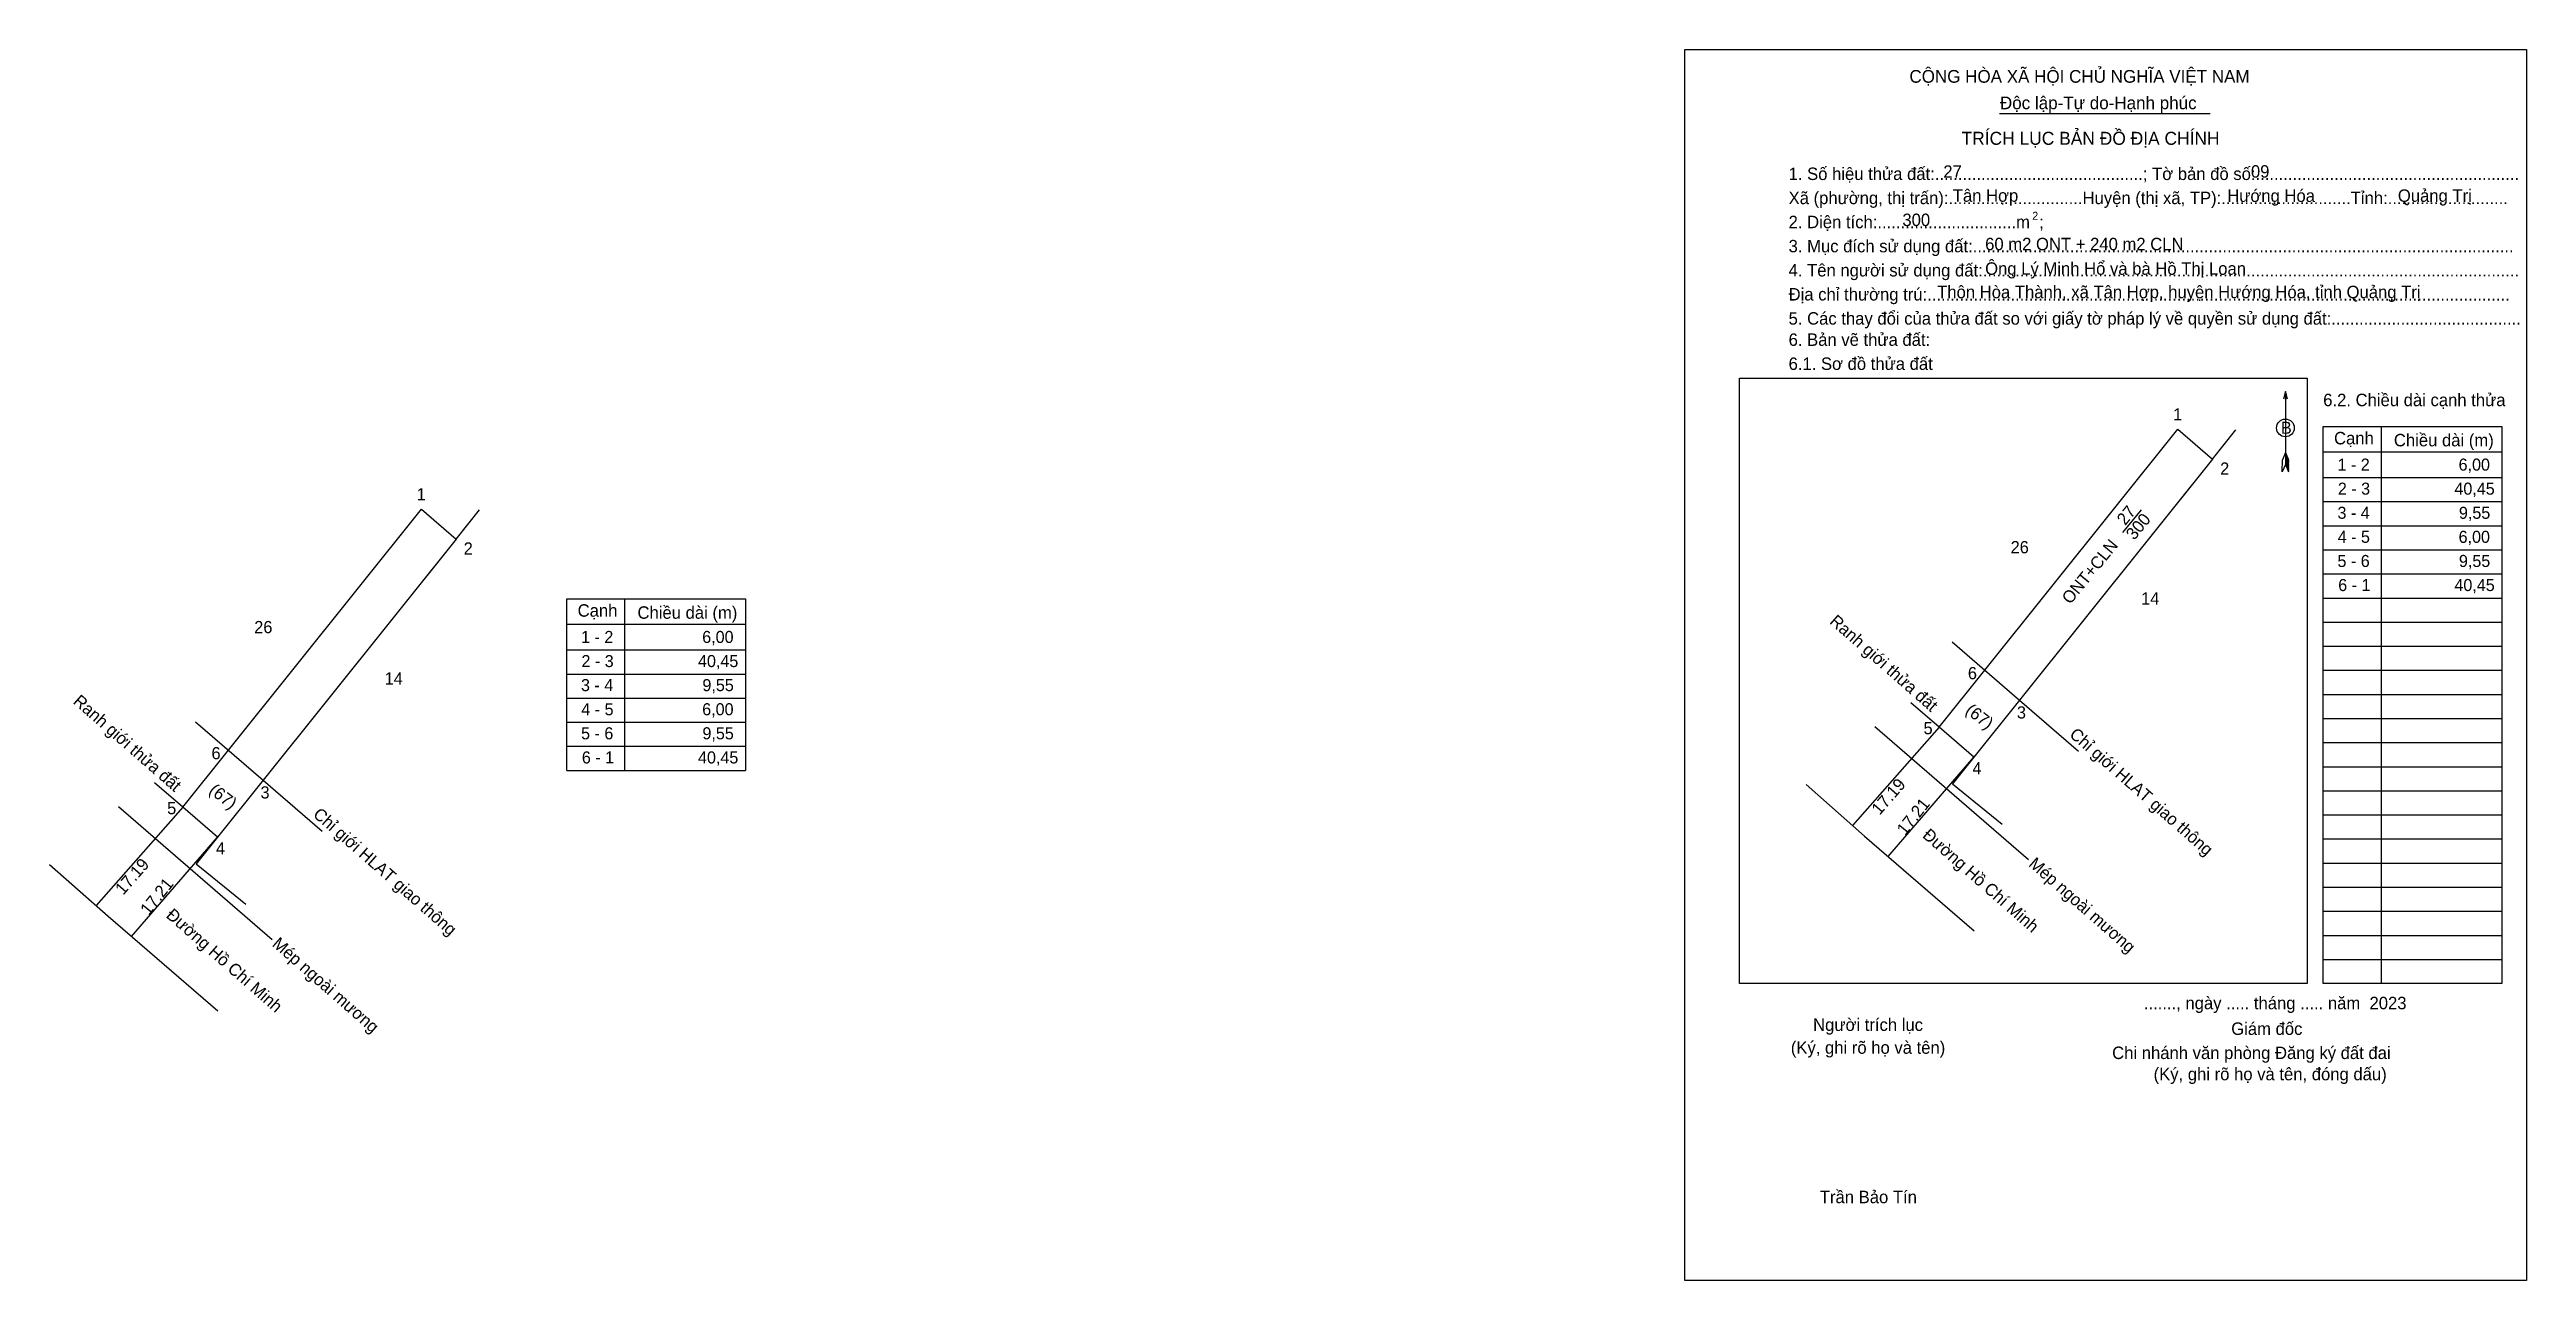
# Model space of a CAD drawing. Extents: x 549694 to 550019, y 1841726 to 1841887.
import ezdxf

# ---------------------------------------------------------------- set-up
doc = ezdxf.new("R2010")
doc.units = 0
for name, color, linetype in [('Level 1', 7, 'Continuous'), ('Level 10', 7, 'Continuous'), ('Level 13', 7, 'Continuous'), ('Level 15', 7, 'Continuous'), ('Level 16', 7, 'Continuous'), ('Level 2', 7, 'Continuous'), ('Level 23', 7, 'Continuous'), ('Level 27', 7, 'Continuous'), ('Level 4', 7, 'Continuous'), ('Level 49', 7, 'Continuous'), ('Level 5', 7, 'Continuous'), ('Level 50', 7, 'Continuous'), ('Level 52', 7, 'Continuous'), ('Level 6', 7, 'Continuous'), ('Level 8', 7, 'Continuous'), ('Level 9', 7, 'Continuous')]:
    doc.layers.add(name, color=color, linetype=linetype)

msp = doc.modelspace()

# ---------------------------------------------------------------- linework, layer by layer
at = {"layer": 'Level 1'}
for p, q in [((549908.29, 1841878.33), (549908.29, 1841878.33)), ((549915.46, 1841843.99), (549915.46, 1841843.99)), ((549986.98, 1841842.23), (549986.98, 1841832.68)), ((549991.93, 1841772.33), (549991.93, 1841837.64)), ((549999.51, 1841837.64), (549999.51, 1841764.7)), ((550015.34, 1841837.64), (550015.34, 1841772.33)), ((549986.56, 1841831.71), (549986.58, 1841833.29)), ((549986.98, 1841832.68), (549986.56, 1841831.71)), ((549986.98, 1841834.26), (549986.58, 1841833.29)), ((549986.98, 1841834.26), (549987.39, 1841833.29)), ((549986.98, 1841834.12), (549987.39, 1841833.15)), ((549986.98, 1841833.99), (549987.39, 1841833.01)), ((549986.98, 1841833.85), (549987.39, 1841832.87)), ((549986.98, 1841833.71), (549987.39, 1841832.73)), ((549986.98, 1841833.57), (549987.39, 1841832.58)), ((549986.98, 1841833.44), (549987.39, 1841832.44)), ((549986.98, 1841833.3), (549987.4, 1841832.3)), ((549986.98, 1841833.16), (549987.4, 1841832.16)), ((549986.98, 1841833.03), (549987.4, 1841832.02)), ((549986.98, 1841832.89), (549987.4, 1841831.88)), ((549986.98, 1841832.68), (549987.4, 1841831.71)), ((549987.4, 1841831.71), (549987.39, 1841833.29)), ((549991.93, 1841834.32), (550015.34, 1841834.32)), ((549991.93, 1841830.96), (550015.34, 1841830.96)), ((549991.93, 1841827.81), (550015.34, 1841827.81)), ((549991.93, 1841824.65), (550015.34, 1841824.65)), ((549991.93, 1841821.5), (550015.34, 1841821.5)), ((549991.93, 1841818.34), (550015.34, 1841818.34)), ((549991.93, 1841815.18), (550015.34, 1841815.18)), ((549991.93, 1841812.03), (550015.34, 1841812.03)), ((549991.93, 1841808.87), (550015.34, 1841808.87)), ((549991.93, 1841805.72), (550015.34, 1841805.72)), ((549991.93, 1841802.56), (550015.34, 1841802.56)), ((549991.93, 1841799.41), (550015.34, 1841799.41)), ((549991.93, 1841796.25), (550015.34, 1841796.25)), ((549991.93, 1841793.1), (550015.34, 1841793.1)), ((549991.93, 1841789.94), (550015.34, 1841789.94)), ((549991.93, 1841786.79), (550015.34, 1841786.79)), ((549991.93, 1841783.63), (550015.34, 1841783.63)), ((549991.93, 1841780.47), (550015.34, 1841780.47)), ((549991.93, 1841777.32), (550015.34, 1841777.32)), ((549991.93, 1841774.16), (550015.34, 1841774.16)), ((549991.93, 1841771.01), (550015.34, 1841771.01)), ((549991.93, 1841767.85), (550015.34, 1841767.85)), ((549989.83, 1841764.7), (549989.83, 1841764.7)), ((550018.56, 1841725.81), (550018.56, 1841725.81))]:
    msp.add_line(p, q, dxfattribs=at)
for points in [[(549915.46, 1841843.99), (549989.83, 1841843.99), (549989.83, 1841764.7), (549915.46, 1841764.7)], [(549991.93, 1841837.64), (550015.34, 1841837.64), (550015.34, 1841764.7), (549991.93, 1841764.7)]]:
    msp.add_lwpolyline(points, close=True, dxfattribs=at)
msp.add_lwpolyline([(549987.26, 1841841.21), (549986.98, 1841842.23), (549986.71, 1841841.21)], dxfattribs=at)
msp.add_circle((549986.98, 1841837.46), 1.16, dxfattribs=at)
at = {"layer": 'Level 10'}
msp.add_line((549977.44, 1841833.37), (549971.81, 1841826.35), dxfattribs=at)
msp.add_lwpolyline([(549946.17, 1841794.35), (549941.63, 1841798.27), (549947.6, 1841805.72), (549972.89, 1841837.29), (549977.44, 1841833.37), (549952.14, 1841801.8)], close=True, dxfattribs=at)
at = {"layer": 'Level 13'}
msp.add_line((549949.51, 1841878.63), (549977.14, 1841878.63), dxfattribs=at)
at = {"layer": 'Level 15'}
msp.add_line((549931.84, 1841783.98), (549946.19, 1841771.59), dxfattribs=at)
at = {"layer": 'Level 16'}
msp.add_line((549977.44, 1841833.37), (549980.5, 1841837.2), dxfattribs=at)
msp.add_lwpolyline([(549946.17, 1841794.35), (549943.36, 1841790.84), (549949.89, 1841785.56)], dxfattribs=at)
at = {"layer": 'Level 2'}
msp.add_lwpolyline([(549908.29, 1841887.02), (550018.56, 1841887.02), (550018.56, 1841725.81), (549908.29, 1841725.81)], close=True, dxfattribs=at)
at = {"layer": 'Level 23'}
msp.add_line((549924.17, 1841790.76), (549931.84, 1841783.98), dxfattribs=at)
at = {"layer": 'Level 27'}
msp.add_line((549941.63, 1841798.27), (549937.91, 1841801.47), dxfattribs=at)
at = {"layer": 'Level 4'}
for p, q in [((549952.14, 1841801.8), (549959.86, 1841795.12)), ((549933.2, 1841798.34), (549953.32, 1841780.94)), ((549934.92, 1841781.32), (549946.17, 1841794.35))]:
    msp.add_line(p, q, dxfattribs=at)
at = {"layer": 'Level 5'}
for p, q in [((549747.32, 1841822.9), (549750.39, 1841826.73)), ((549747.32, 1841822.9), (549741.69, 1841815.87)), ((549761.82, 1841792.61), (549761.82, 1841815.07)), ((549769.39, 1841815.07), (549769.39, 1841792.61)), ((549761.82, 1841811.75), (549785.22, 1841811.75)), ((549761.82, 1841808.39), (549785.22, 1841808.39)), ((549761.82, 1841805.23), (549785.22, 1841805.23)), ((549761.82, 1841802.08), (549785.22, 1841802.08)), ((549713.19, 1841798.96), (549722.03, 1841791.33)), ((549761.82, 1841798.92), (549785.22, 1841798.92)), ((549761.82, 1841795.77), (549785.22, 1841795.77)), ((549711.51, 1841787.8), (549707.8, 1841791)), ((549722.03, 1841791.33), (549729.75, 1841784.64)), ((549761.82, 1841792.61), (549785.22, 1841792.61)), ((549711.51, 1841787.8), (549700.14, 1841774.91)), ((549703.09, 1841787.87), (549723.21, 1841770.47)), ((549704.81, 1841770.85), (549716.06, 1841783.88)), ((549694.05, 1841780.28), (549701.73, 1841773.51)), ((549701.73, 1841773.51), (549716.08, 1841761.11))]:
    msp.add_line(p, q, dxfattribs=at)
msp.add_lwpolyline([(549716.06, 1841783.88), (549711.51, 1841787.8), (549717.49, 1841795.25), (549742.78, 1841826.81), (549747.32, 1841822.9), (549722.03, 1841791.33)], close=True, dxfattribs=at)
for points in [[(549761.82, 1841792.61), (549761.82, 1841815.07), (549785.22, 1841815.07), (549785.22, 1841792.61)], [(549716.06, 1841783.88), (549713.25, 1841780.37), (549719.78, 1841775.08)]]:
    msp.add_lwpolyline(points, dxfattribs=at)
at = {"layer": 'Level 50'}
msp.add_line((549943.31, 1841809.44), (549952.14, 1841801.8), dxfattribs=at)
at = {"layer": 'Level 8'}
for p, q in [((549965.69, 1841823.75), (549968.14, 1841826.74)), ((549941.63, 1841798.27), (549930.25, 1841785.38))]:
    msp.add_line(p, q, dxfattribs=at)

# ---------------------------------------------------------------- texts
at = {"layer": 'Level 1'}
for s, height, p in [('TRÍCH LỤC BẢN ĐỒ ĐỊA CHÍNH', 1.704, (549944.55, 1841874.54)), ('1. Số hiệu thửa đất:.............................................; Tờ bản đồ số:.........................................................', 1.63031, (549921.89, 1841869.93)), ('Xã (phường, thị trấn):.............................Huyện (thị xã, TP):............................Tỉnh:..........................', 1.63031, (549921.89, 1841866.77)), ('2. Diện tích:..............................m  ;', 1.6303, (549921.89, 1841863.62)), ('2', 1.05, (549953.81, 1841864.72)), ('3. Mục đích sử dụng đất:.....................................................................................................................', 1.63031, (549921.89, 1841860.46)), ('4. Tên người sử dụng đất:....................................................................................................................', 1.63031, (549921.89, 1841857.3)), ('Địa chỉ thường trú:..............................................................................................................................', 1.63031, (549921.89, 1841854.15)), ('5. Các thay đổi của thửa đất so với giấy tờ pháp lý về quyền sử dụng đất:.........................................', 1.63031, (549921.89, 1841850.99)), ('6. Bản vẽ thửa đất:', 1.6303, (549921.89, 1841848.21)), ('6.1. Sơ đồ thửa đất', 1.6303, (549921.89, 1841845.06)), ('6.2. Chiều dài cạnh thửa', 1.6303, (549991.93, 1841840.31)), ('B', 1.58, (549986.4, 1841836.69)), ('Cạnh', 1.63, (549993.35, 1841835.31)), ('Chiều dài (m)', 1.6303, (550001.19, 1841835.05)), ('......., ngày ..... tháng ..... năm  2023', 1.6303, (549968.43, 1841761.33)), ('(Ký, ghi rõ họ và tên)', 1.6303, (549922.18, 1841755.5)), ('Người trích lục', 1.6303, (549925.1, 1841758.49)), ('Giám đốc', 1.63, (549979.88, 1841757.97)), ('Chi nhánh văn phòng Đăng ký đất đai ', 1.6303, (549964.28, 1841754.81)), ('(Ký, ghi rõ họ và tên, đóng dấu)', 1.6303, (549969.71, 1841752.03)), ('Trần Bảo Tín', 1.6303, (549925.98, 1841735.93))]:
    msp.add_text(s, height=height, dxfattribs=at).set_placement(p)
at = {"layer": 'Level 13'}
for s, p in [('CỘNG HÒA XÃ HỘI CHỦ NGHĨA VIỆT NAM', (549937.72, 1841882.67)), ('Độc lập-Tự do-Hạnh phúc', (549949.58, 1841879.2))]:
    msp.add_text(s, height=1.6661, dxfattribs=at).set_placement(p)
for s, p in [('27', (549965.99, 1841824.6)), ('300', (549967.18, 1841822.68)), ('ONT+CLN', (549958.79, 1841814.27))]:
    msp.add_text(s, height=1.6, rotation=50.7027, dxfattribs=at).set_placement(p)
at = {"layer": 'Level 49'}
for s, rotation, p in [('17.19', 48.8576, (549933.81, 1841786.66)), ('17.21', 51.2956, (549937.16, 1841784))]:
    msp.add_text(s, height=1.6, rotation=rotation, dxfattribs=at).set_placement(p)
at = {"layer": 'Level 5'}
for s, height, p in [('1', 1.6, (549742.15, 1841827.97)), ('2', 1.6, (549748.31, 1841820.87)), ('Cạnh', 1.63, (549763.24, 1841812.74)), ('Chiều dài (m)', 1.6303, (549771.08, 1841812.47)), ('26', 1.6, (549720.87, 1841810.58)), ('1 - 2', 1.578, (549763.69, 1841809.3)), ('6,00', 1.578, (549779.56, 1841809.3)), ('2 - 3', 1.578, (549763.74, 1841806.14)), ('40,45', 1.578, (549779.01, 1841806.14)), ('14', 1.6, (549737.96, 1841803.86)), ('3 - 4', 1.578, (549763.68, 1841802.99)), ('9,55', 1.578, (549779.59, 1841802.99)), ('4 - 5', 1.578, (549763.72, 1841799.83)), ('6,00', 1.578, (549779.56, 1841799.83)), ('5 - 6', 1.578, (549763.69, 1841796.68)), ('9,55', 1.578, (549779.59, 1841796.68)), ('6', 1.6, (549715.27, 1841794.07)), ('6 - 1', 1.578, (549763.79, 1841793.52)), ('40,45', 1.578, (549779.01, 1841793.52)), ('3', 1.6, (549721.69, 1841788.93)), ('5', 1.6, (549709.46, 1841786.87)), ('4', 1.6, (549715.86, 1841781.61))]:
    msp.add_text(s, height=height, dxfattribs=at).set_placement(p)
for s, rotation, p in [('Ranh giới thửa đất', 318.777, (549697.03, 1841801.47)), ('(67)', 322.1706, (549714.81, 1841789.75)), ('Chỉ giới HLAT giao thông', 318.777, (549728.46, 1841786.67)), ('17.19', 48.8576, (549703.7, 1841776.19)), ('17.21', 51.2956, (549707.05, 1841773.53)), ('Đường Hồ Chí Minh', 318.777, (549709.21, 1841773.47)), ('Mép ngoài mương', 318.777, (549723.11, 1841769.7))]:
    msp.add_text(s, height=1.6, rotation=rotation, dxfattribs=at).set_placement(p)
at = {"layer": 'Level 52'}
for s, p in [('1 - 2', (549993.8, 1841831.87)), ('6,00', (550009.67, 1841831.87)), ('2 - 3', (549993.85, 1841828.72)), ('40,45', (550009.12, 1841828.72)), ('3 - 4', (549993.8, 1841825.56)), ('9,55', (550009.71, 1841825.56)), ('4 - 5', (549993.83, 1841822.41)), ('6,00', (550009.67, 1841822.41)), ('5 - 6', (549993.8, 1841819.25)), ('9,55', (550009.71, 1841819.25)), ('6 - 1', (549993.9, 1841816.1)), ('40,45', (550009.12, 1841816.1))]:
    msp.add_text(s, height=1.578, dxfattribs=at).set_placement(p)
for s, p in [('Ranh giới thửa đất', (549927.15, 1841811.94)), ('Chỉ giới HLAT giao thông', (549958.57, 1841797.14)), ('Đường Hồ Chí Minh', (549939.32, 1841783.94)), ('Mép ngoài mương', (549953.23, 1841780.17))]:
    msp.add_text(s, height=1.6, rotation=318.777, dxfattribs=at).set_placement(p)
at = {"layer": 'Level 6'}
for s, height, p in [('27', 1.63, (549942.16, 1841870.22)), ('09', 1.63, (549982.46, 1841870.24)), ('Tân Hợp', 1.63, (549943.4, 1841867.08)), ('Hướng Hóa', 1.63, (549979.36, 1841867.06)), ('Quảng Trị', 1.63, (550001.71, 1841867.07)), ('300', 1.63, (549936.8, 1841863.9)), ('60 m2 ONT + 240 m2 CLN', 1.6303, (549947.64, 1841860.73)), ('Ông Lý Minh Hổ và bà Hồ Thị Loan', 1.6303, (549947.64, 1841857.52)), ('Thôn Hòa Thành, xã Tân Hợp, huyện Hướng Hóa, tỉnh Quảng Trị', 1.6303, (549941.35, 1841854.45))]:
    msp.add_text(s, height=height, dxfattribs=at).set_placement(p)
at = {"layer": 'Level 9'}
for s, p in [('1', (549972.27, 1841838.44)), ('2', (549978.43, 1841831.34)), ('26', (549950.98, 1841821.05)), ('14', (549968.07, 1841814.33)), ('6', (549945.38, 1841804.55)), ('3', (549951.8, 1841799.4)), ('5', (549939.57, 1841797.35)), ('4', (549945.98, 1841792.09))]:
    msp.add_text(s, height=1.6, dxfattribs=at).set_placement(p)
msp.add_text('(67)', height=1.6, rotation=322.1706, dxfattribs=at).set_placement((549944.93, 1841800.22))

doc.saveas('drawing.dxf')
